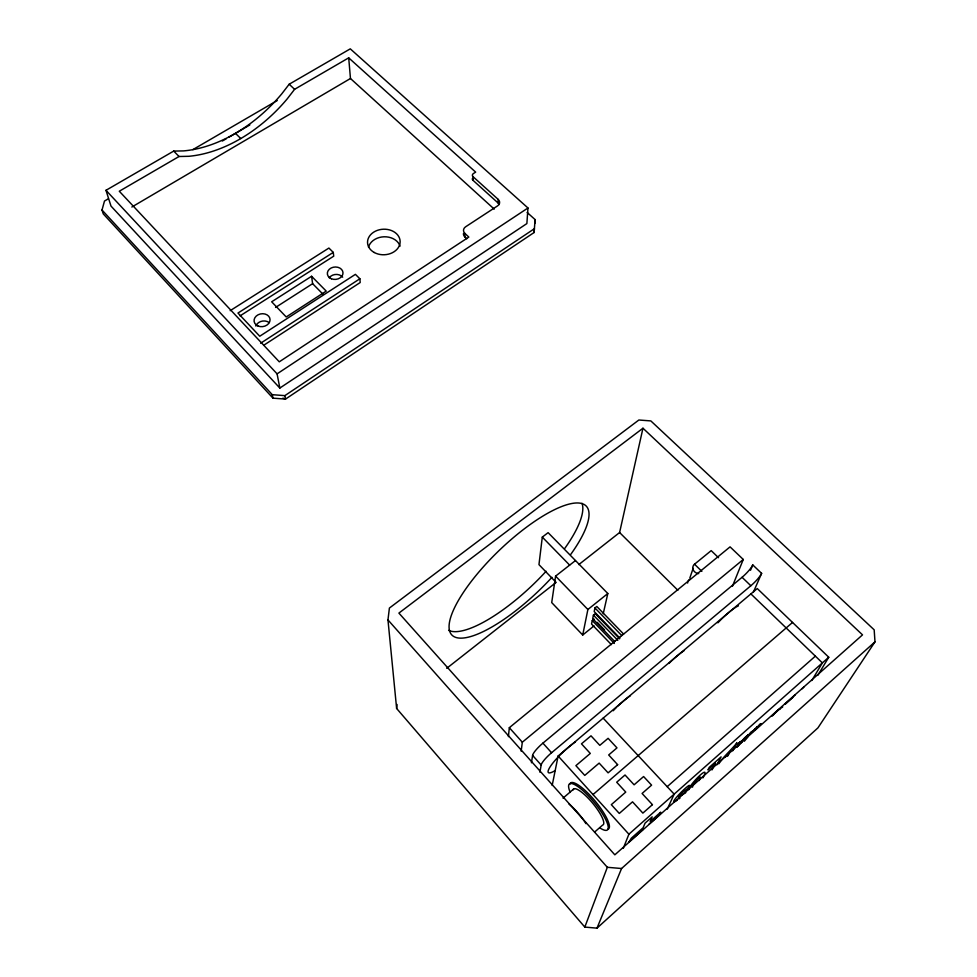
<?xml version="1.0" encoding="UTF-8"?>
<svg xmlns="http://www.w3.org/2000/svg" width="977" height="977" viewBox="0 0 977 977"><rect width="100%" height="100%" fill="white"/><g stroke="black" fill="none" stroke-linecap="round" stroke-linejoin="round"><path stroke-width="1.47" d="M466.823 238.754L464.869 236.935L464.918 233.43A6.045 4.726 0.9 0 1 465.626 226.786L497.586 205.866A5.972 4.604 1.8 0 0 498.185 199.381L473.076 176.715A2.943 2.247 1.1 0 1 473.418 173.552L475.665 172.123L348.704 57.851L294.602 89.31L287.177 98.921A129.978 88.626 -50 0 1 188.781 156.296L179.035 156.503L119.292 191.236L279.275 361.82L468.826 237.081L464.918 233.43M499.162 204.474A5.947 4.592 1.8 0 0 498.038 202.947L473.015 180.318L473.076 176.715M498.038 202.947L498.185 199.381M527.971 207.991L526.872 223.574L279.837 388.064L110.999 206.074L105.98 190.307L173.723 151.081L183.481 150.91A129.636 89.054 -50.1 0 0 281.779 93.829L289.18 84.23L350.279 48.85L527.971 207.991L277.089 373.861L279.837 388.064M108.447 198.734L104.49 201.042L102.011 210.031L103.281 213.902L272.974 398.152L285.528 399.092L534.101 232.514L535.091 219.581L527.14 212.449M534.101 232.514L534.395 228.703L284.869 395.636L272.265 394.684L102.011 210.031M534.785 223.415L535.091 219.581M508.406 736.646L509.322 727.694L730.063 546.864L743.265 559.467L732.42 586.285M396.625 708.472L387.967 619.919L389.396 608.06L638.86 420.012L650.841 420.916L874.171 629.823L874.989 641.852L817.932 727.877L596.984 928.15L584.82 927.088L396.625 708.472L397.077 704.49M603.236 613.715L607.816 593.515L548.109 532.648L542.296 537.106L538.962 564.633L555.791 582.072M521.156 751.179L522.329 742.202L743.265 559.467M575.477 560.554L555.595 576.125L551.712 602.589L582.719 635.026L594.016 625.891M531.451 762.781L532.587 755.404A12.909 2.687 -43.1 0 1 542.919 743.143L742.068 577.297A12.286 2.442 -45.2 0 0 752.766 564.914L761.62 573.365L753.304 592.343M539.927 772.257L541.173 765.003A12.957 2.589 -43.1 0 1 551.578 752.742L750.849 585.748A12.322 2.345 -45.2 0 0 761.62 573.365M552.176 785.435L558.123 756.003L757.273 588.557L828.752 657.24L817.773 675.388M582.719 635.026L587.885 609.501L607.816 593.515M594.101 619.088L592.27 620.566L591.537 624.034L611.394 644.637M619.65 638.824L595.274 613.641L593.43 615.131L592.673 618.661L614.814 641.584M623.619 634.061L596.813 606.473L594.944 607.963L594.187 611.565L619.809 638.018M578.787 564.596L619.601 532.538L642.964 428.219L862.52 634.867L614.838 854.826L398.897 613.092L642.964 428.219M738.136 744.266L740.212 742.422M689.823 578.103L693.12 568.382M584.82 927.088L607.328 867.295L387.967 619.919M623.289 848.329L628.895 834.211L828.752 657.24M596.984 928.15L621.567 868.516L874.989 641.852M750.519 570.25L752.766 564.914M749.42 734.289L751.398 732.677L748.675 735.119L752.278 731.272L749.554 734.045L751.582 731.944L750.153 733.483M667.303 809.127L674.154 794.13L603.163 718.132M688.785 789.685C688.932 784.873 711.977 761.73 702.952 777.863M692.559 787.144C691.863 784.128 704.49 770.841 699.129 780.574M712.013 769.913L715.359 763.355L707.971 769.913L709.229 767.397L721.099 756.87L717.057 764.735M727.584 756.222L728.976 753.585M732.762 750.788L737.024 742.752C731.309 749.957 723.981 755.978 718.791 763.831M744.352 741.238L747.991 736.731M811.789 680.517L822.378 662.894L750.898 593.918M724.922 757.468L728.671 753.853M772.905 715.335L774.065 714.138M775.543 712.685L778.144 710.352M739.394 742.667L737.965 744.059L740.407 741.97L737.44 745.048L741.079 741.311L739.968 742.032M643.159 829.4L629.029 841.942L631.325 838.205L643.135 827.739L645.064 823.159L652.172 816.857L650.169 821.486L660.672 812.168L659.426 814.952L648.984 824.222M742.117 741.958L736.658 747.197L738.661 745.427M795.266 694.757L785.288 704.063L792.713 697.468M801.812 688.944L803.802 687.173M772.099 716.19L777.753 710.242L782.736 706.921M667.193 786.68L815.368 656.141M594.944 831.781L602.565 825.125A23.216 5.728 50.4 0 0 592.221 802.654A23.216 5.728 50.4 0 0 572.986 789.978M593.015 794.557L792.542 622.447M563.021 798.148L573.939 788.805M698.714 573.609A6.009 5.239 19.7 0 1 693.243 569.896A6.009 5.239 19.7 0 1 694.525 564.205L711.195 550.625L718.522 557.696M446.733 668.317L555.974 582.512M677.305 800.163C665.227 808.199 686.562 785.557 689.444 785.386L687.991 788.415L682.215 792.579L678.343 797.024L685.781 792.628M678.917 798.893L679.968 798.099M778.938 709.717L780.098 708.972M263.912 345.15L360.22 282.512L359.878 278.787L355.408 274.354L259.748 336.235L237.961 313.043L333.279 252.396L328.907 248.06L230.181 310.674M260.639 343.22L359.878 278.787M275.563 307.437L312.616 283.672L311.578 276.283L271.667 301.795L286.212 316.963L326.22 291.109L311.578 276.283M240.049 315.889L333.719 256.169L333.279 252.396M131.846 207.014L350.462 78.502L348.704 57.851M222.377 141.006L226.31 138.71M228.923 137.171L249.843 124.958M192.848 149.64L277.26 100.533M607.328 867.295L621.567 868.516M282.903 398.127L285.528 399.092L284.869 395.636M350.462 78.502L494.24 209.127M289.18 84.23L294.602 89.31M742.068 577.297L750.849 585.748M694.525 564.205L701.865 571.35M235.481 133.348L240.782 138.563M619.601 532.538L677.879 590.279M312.616 283.672L322.996 294.211M173.723 151.081L179.035 156.503M542.296 537.106L569.652 565.109M594.944 607.963L621.751 635.587M555.595 576.125L587.885 609.501M593.43 615.131L617.806 640.338M597.252 622.349L604.616 629.97M592.27 620.566L614.338 643.44M105.98 190.307L277.089 373.861M558.123 756.003L628.895 834.211M542.919 743.143L551.578 752.742M509.322 727.694L522.329 742.202M532.587 755.404L541.173 765.003M272.265 394.684L272.974 398.152M368.5 247.193A16.182 12.725 -2.7 0 1 384.034 236.788A16.182 12.725 -2.7 0 1 400.045 246.18M329.249 277.81A7.779 6.18 -5 0 1 342.683 277.199M255.852 326.062A7.975 6.424 -8.8 0 1 269.163 322.581M464.869 236.935A6.033 4.714 0.9 0 1 463.464 233.491M473.015 180.318A2.943 2.235 1.1 0 1 472.318 178.681M582.036 503.314A92.864 28.736 -43.8 0 1 564.73 548.463M546.106 571.264A92.864 28.736 -43.8 0 1 448.614 630.36M551.956 577.322A93.096 28.26 -43.8 0 1 449.286 629.542A93.096 28.26 -43.8 0 1 541.783 516.748A93.096 28.26 -43.8 0 1 570.666 554.509M668.915 663.468A24.107 4.543 -44.3 0 1 684.352 650.474M717.912 622.813A23.741 4.384 -44.8 0 1 735.327 607.56M736.169 607.035A23.741 4.384 -44.8 0 1 738.404 605.874M613.214 710.755A24.547 4.702 -43.8 0 1 616.585 707.299M617.452 706.444A24.547 4.702 -43.8 0 1 630.409 695.673M555.083 770.621A25.048 4.848 -43.3 0 1 551.15 765.321A25.048 4.848 -43.3 0 1 575.49 741.861M687.637 583.049A5.874 5.154 20.2 0 1 689.347 579.495M569.884 784.201A29.811 7.376 50.4 0 1 594.614 800.407A29.811 7.376 50.4 0 1 607.828 829.265M568.919 803.937A23.314 5.496 50.6 0 1 585.98 823.66M570.25 792.42A29.823 7.352 50.4 0 1 579.092 787.45A29.823 7.352 50.4 0 1 605.142 818.445A29.823 7.352 50.4 0 1 600.33 828.203M755.416 728.573L751.887 732.371L755.416 728.573M741.433 741.458L745.231 737.366L741.433 741.458M760.24 724.25L758.213 726.351L760.24 724.25M760.936 723.639L757.334 727.438L760.936 723.639M744.975 738.722L745.72 738.062L744.975 738.722M746.196 736.511L745.195 738.38L746.855 735.925L746.196 736.511M747.832 735.058L746.428 737.659L748.492 734.472L747.832 735.058M756.528 727.34L755.074 729.966L757.175 726.754L756.528 727.34M652.428 804.669L642.866 813.108L632.534 801.836L619.284 813.438L611.321 804.657L625.744 792.091L616.695 782.223L625.036 774.993L634.11 784.812L643.599 776.544L651.586 785.142L642.084 793.471L652.428 804.669M617.623 764.649L608.097 772.844L599.157 763.11L584.759 775.408L575.893 765.65L590.291 753.438L581.474 743.839L591 735.815L599.805 745.353L608.097 738.319L616.976 747.881L608.683 754.965L617.623 764.649M374.228 252.481A16.304 12.774 -2.6 0 0 400.045 243.053A16.304 12.774 -2.6 0 0 377.232 230.413A16.304 12.774 -2.6 0 0 374.228 252.481M258.001 326A8.036 6.448 -8.7 0 0 270.067 319.821A8.036 6.448 -8.7 0 0 258.123 314.777A8.036 6.448 -8.7 0 0 258.001 326M331.398 278.775A7.84 6.204 -4.9 0 0 343 272.827A7.84 6.204 -4.9 0 0 331.13 268.016A7.84 6.204 -4.9 0 0 331.398 278.775"/></g></svg>
